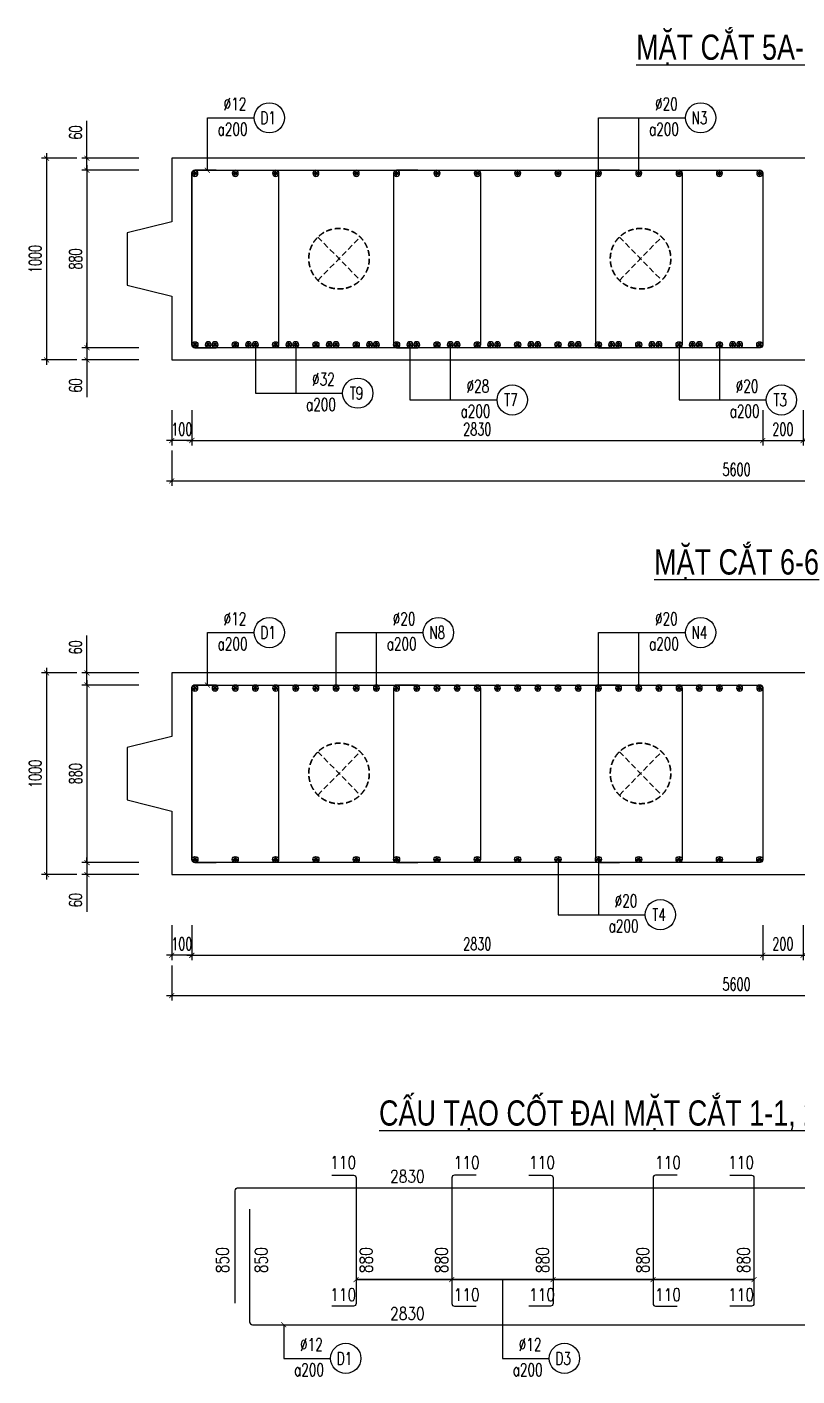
# Model space of a CAD drawing. Header units: millimetres. Extents: x -143483 to 1166745, y -1448440 to -1202244.
# Drawn here: x 15482 to 30749, y -1241307 to -1214548 of the extents above; entities that cross this region are included whole.
import ezdxf
from ezdxf.enums import TextEntityAlignment as Align

# ---------------------------------------------------------------- set-up
doc = ezdxf.new("R2010")
doc.units = ezdxf.units.MM
doc.header["$LTSCALE"] = 30
doc.header["$PDMODE"] = 3
doc.linetypes.add('DASHED', pattern=[19.05, 12.7, -6.35])
doc.layers.get('0').update_dxf_attribs({"lineweight": 9})
doc.layers.get('Defpoints').update_dxf_attribs({"lineweight": 9})
for name, color, linetype in [('ccu11-Cotthep', 9, 'Continuous'), ('ccu11-Dim', 8, 'Continuous'), ('ccu11-Text', 31, 'Continuous'), ('ccu11-Thay', 7, 'Continuous'), ('ccu11-Thep', 4, 'Continuous'), ('ccu11-Thep doc', 4, 'Continuous'), ('ccu11-Thepdai', 6, 'Continuous')]:
    doc.layers.add(name, color=color, linetype=linetype)
doc.layers.add('ccu11-Khuat', color=9, linetype='DASHED', lineweight=30)
doc.layers.add('Vicom_thep doc', color=1, linetype='Continuous', lineweight=35)
doc.styles.add('ccu11-dim', font='vnsimli.shx', dxfattribs={"width": 0.65, "bigfont": 'bigfont.shx'})
doc.styles.add('ccu11-VnAvH-B', font='VHAVANB.TTF')
doc.styles.add('ccu11-vnsimli', font='vnsimli.shx', dxfattribs={"width": 0.8, "bigfont": 'vns.shx'})
doc.styles.add('ccu11-vnsimple', font='vnsimple.shx', dxfattribs={"bigfont": 'bigfont.shx'})
doc.styles.add('ccu11_simli', font='vnsimli.shx', dxfattribs={"width": 0.8})
doc.dimstyles.new('ccu11-100', dxfattribs={"dimscale": 100, "dimtxt": 2.5, "dimasz": 1, "dimexe": 1, "dimexo": 2, "dimgap": 1, "dimtad": 1, "dimdec": 0, "dimdsep": 46, "dimtxsty": 'ccu11-dim', "dimblk": 'ARCHTICK', "dimcen": -1, "dimdle": 1, "dimclrd": 256, "dimclre": 256, "dimclrt": 3, "dimadec": 0, "dimazin": 2, "dimtfac": 0.1, "dimtdec": 0, "dimtmove": 0, "dimatfit": 1, "dimldrblk": 'ARCHTICK', "dimfxl": 0, "dimtvp": 0.833333, "dimtolj": 1, "dimtzin": 12, "dimarcsym": 0})
doc.dimstyles.new('ccu11-100x4', dxfattribs={"dimscale": 100, "dimtxt": 2.5, "dimasz": 1, "dimexe": 1, "dimexo": 2, "dimgap": 1, "dimtad": 1, "dimdec": 0, "dimlfac": 0.25, "dimdsep": 46, "dimtxsty": 'ccu11-dim', "dimblk": 'ARCHTICK', "dimcen": -1, "dimdle": 1, "dimclrd": 256, "dimclre": 256, "dimclrt": 3, "dimadec": 0, "dimazin": 2, "dimtfac": 0.1, "dimtdec": 0, "dimtmove": 0, "dimatfit": 1, "dimldrblk": 'ARCHTICK', "dimfxl": 0, "dimtvp": 0.833333, "dimtolj": 1, "dimtzin": 12, "dimarcsym": 0})

# ---------------------------------------------------------------- blocks, each defined once
blk = doc.blocks.new('_ARCHTICK')
at = {"color": 0, "linetype": 'ByBlock', "const_width": 0.15}
blk.add_lwpolyline([(-0.5, -0.5), (0.5, 0.5)], dxfattribs=at)
blk = doc.blocks.new('SHD')
at = {"layer": 'ccu11-Cotthep'}
blk.add_circle((300, 0), 300, dxfattribs=at)
at = {"layer": 'ccu11-Cotthep', "color": 31, "style": 'ccu11_simli', "width": 0.8}
blk.add_attdef('DK', text='', height=250, dxfattribs=at).set_placement((-101, 65), align=Align.BOTTOM_RIGHT)
blk.add_attdef('KH', text='', height=250, dxfattribs=at).set_placement((300, 0), align=Align.MIDDLE)
blk.add_attdef('KC', text='', height=250, dxfattribs=at).set_placement((-101, -142), align=Align.TOP_RIGHT)
blk = doc.blocks.new('MCT')
at = {"ltscale": 0.005}
for p, q in [((-0.49, 0), (0.49, 0)), ((0.35, -0.35), (-0.35, 0.35)), ((-0.35, -0.35), (0.35, 0.35)), ((0, -0.49), (0, 0.49))]:
    blk.add_line(p, q, dxfattribs=at)
blk.add_circle((0, 0), 0.492, dxfattribs=at)
blk = doc.blocks.new('*U192')
at = {"layer": 'ccu11-Thep doc', "xscale": -121.9200000001001, "yscale": 121.9200000001001, "zscale": 121.92, "rotation": 270}
blk.add_blockref('MCT', (0, 0), dxfattribs=at)
blk = doc.blocks.new('*U193')
at = {"layer": 'ccu11-Thep doc', "color": 0, "linetype": 'ByBlock', "lineweight": -2, "transparency": 16777216}
for p in [(0, 0), (800, 0), (1600, 0), (2400, 0), (3200, 0), (4000, 0), (4800, 0), (5600, 0), (6400, 0), (7200, 0), (8000, 0), (8800, 0), (9600, 0), (10400, 0), (11200, 0)]:
    blk.add_blockref('*U192', p, dxfattribs=at)
blk = doc.blocks.new('*U194')
at = {"layer": 'ccu11-Thep doc', "xscale": -121.9200000001001, "yscale": 121.9200000001001, "zscale": 121.92, "rotation": 270}
blk.add_blockref('MCT', (0, 0), dxfattribs=at)
blk = doc.blocks.new('*U195')
at = {"layer": 'ccu11-Thep doc', "color": 0, "linetype": 'ByBlock', "lineweight": -2, "transparency": 16777216}
for p in [(0, 0), (800, 0), (1600, 0), (2400, 0), (3200, 0), (4000, 0), (4800, 0), (5600, 0), (6400, 0), (7200, 0), (8000, 0), (8800, 0), (9600, 0), (10400, 0), (11200, 0)]:
    blk.add_blockref('*U194', p, dxfattribs=at)
blk = doc.blocks.new('*D201')
at = {"layer": 'ccu11-Dim', "linetype": 'ByBlock', "lineweight": -2, "ltscale": 30, "transparency": 16777216}
for p, q in [((16671, -1227361), (16671, -1226621)), ((17699, -1227361), (16571, -1227361)), ((16671, -1227601), (16671, -1227361)), ((17699, -1227601), (16571, -1227601)), ((16671, -1227601), (16671, -1227701))]:
    blk.add_line(p, q, dxfattribs=at)
at = {"layer": 'Defpoints', "color": 0, "linetype": 'ByBlock', "ltscale": 30, "transparency": 16777216}
for p in [(17899, -1227361), (16671, -1227601), (17899, -1227601)]:
    blk.add_point(p, dxfattribs=at)
at = {"layer": 'ccu11-Dim', "linetype": 'ByBlock', "lineweight": -2, "ltscale": 30, "transparency": 16777216, "xscale": 100, "yscale": 100, "zscale": 100}
for p, rotation in [((16671, -1227361), 270), ((16671, -1227601), 90)]:
    blk.add_blockref('_ARCHTICK', p, dxfattribs=dict(at, rotation=rotation))
at = {"layer": 'ccu11-Dim', "color": 3, "linetype": 'ByBlock', "ltscale": 30, "transparency": 16777216, "insert": (16446, -1226853), "char_height": 250, "attachment_point": 5, "rotation": 90, "style": 'ccu11-dim'}
blk.add_mtext('\\A1;60', dxfattribs=at)
blk = doc.blocks.new('*D202')
at = {"layer": 'ccu11-Dim', "linetype": 'ByBlock', "lineweight": -2, "ltscale": 30, "transparency": 16777216}
for p, q in [((17699, -1227601), (16571, -1227601)), ((16671, -1227501), (16671, -1231221)), ((17699, -1231121), (16571, -1231121))]:
    blk.add_line(p, q, dxfattribs=at)
at = {"layer": 'Defpoints', "color": 0, "linetype": 'ByBlock', "ltscale": 30, "transparency": 16777216}
for p in [(17899, -1227601), (16671, -1231121), (17899, -1231121)]:
    blk.add_point(p, dxfattribs=at)
at = {"layer": 'ccu11-Dim', "linetype": 'ByBlock', "lineweight": -2, "ltscale": 30, "transparency": 16777216, "xscale": 100, "yscale": 100, "zscale": 100}
for p, rotation in [((16671, -1227601), 90), ((16671, -1231121), 270)]:
    blk.add_blockref('_ARCHTICK', p, dxfattribs=dict(at, rotation=rotation))
at = {"layer": 'ccu11-Dim', "color": 3, "linetype": 'ByBlock', "ltscale": 30, "transparency": 16777216, "insert": (16446, -1229361), "char_height": 250, "attachment_point": 5, "rotation": 90, "style": 'ccu11-dim'}
blk.add_mtext('\\A1;880', dxfattribs=at)
blk = doc.blocks.new('*D203')
at = {"layer": 'ccu11-Dim', "linetype": 'ByBlock', "lineweight": -2, "ltscale": 30, "transparency": 16777216}
for p, q in [((17699, -1231121), (16571, -1231121)), ((16671, -1231121), (16671, -1231021)), ((16671, -1231121), (16671, -1231361)), ((17699, -1231361), (16571, -1231361)), ((16671, -1231361), (16671, -1232100))]:
    blk.add_line(p, q, dxfattribs=at)
at = {"layer": 'Defpoints', "color": 0, "linetype": 'ByBlock', "ltscale": 30, "transparency": 16777216}
for p in [(16671, -1231121), (17899, -1231121), (17899, -1231361)]:
    blk.add_point(p, dxfattribs=at)
at = {"layer": 'ccu11-Dim', "linetype": 'ByBlock', "lineweight": -2, "ltscale": 30, "transparency": 16777216, "xscale": 100, "yscale": 100, "zscale": 100}
for p, rotation in [((16671, -1231121), 270), ((16671, -1231361), 90)]:
    blk.add_blockref('_ARCHTICK', p, dxfattribs=dict(at, rotation=rotation))
at = {"layer": 'ccu11-Dim', "color": 3, "linetype": 'ByBlock', "ltscale": 30, "transparency": 16777216, "insert": (16446, -1231869), "char_height": 250, "attachment_point": 5, "rotation": 90, "style": 'ccu11-dim'}
blk.add_mtext('\\A1;60', dxfattribs=at)
blk = doc.blocks.new('*D204')
at = {"layer": 'ccu11-Dim', "linetype": 'ByBlock', "lineweight": -2, "ltscale": 30, "transparency": 16777216}
for p, q in [((16471, -1227361), (15771, -1227361)), ((15871, -1227261), (15871, -1231461)), ((16471, -1231361), (15771, -1231361))]:
    blk.add_line(p, q, dxfattribs=at)
at = {"layer": 'Defpoints', "color": 0, "linetype": 'ByBlock', "ltscale": 30, "transparency": 16777216}
for p in [(16671, -1227361), (15871, -1231361), (16671, -1231361)]:
    blk.add_point(p, dxfattribs=at)
at = {"layer": 'ccu11-Dim', "linetype": 'ByBlock', "lineweight": -2, "ltscale": 30, "transparency": 16777216, "xscale": 100, "yscale": 100, "zscale": 100}
for p, rotation in [((15871, -1227361), 90), ((15871, -1231361), 270)]:
    blk.add_blockref('_ARCHTICK', p, dxfattribs=dict(at, rotation=rotation))
at = {"layer": 'ccu11-Dim', "color": 3, "linetype": 'ByBlock', "ltscale": 30, "transparency": 16777216, "insert": (15646, -1229361), "char_height": 250, "attachment_point": 5, "rotation": 90, "style": 'ccu11-dim'}
blk.add_mtext('\\A1;1000', dxfattribs=at)
blk = doc.blocks.new('*D206')
at = {"layer": 'ccu11-Dim', "linetype": 'ByBlock', "lineweight": -2, "ltscale": 30, "transparency": 16777216}
for p, q in [((18351, -1233161), (18351, -1233861)), ((40751, -1233161), (40751, -1233861)), ((18251, -1233761), (40851, -1233761))]:
    blk.add_line(p, q, dxfattribs=at)
at = {"layer": 'Defpoints', "color": 0, "linetype": 'ByBlock', "ltscale": 30, "transparency": 16777216}
for p in [(18351, -1232961), (40751, -1232961), (40751, -1233761)]:
    blk.add_point(p, dxfattribs=at)
at = {"layer": 'ccu11-Dim', "linetype": 'ByBlock', "lineweight": -2, "ltscale": 30, "transparency": 16777216, "xscale": 100, "yscale": 100, "zscale": 100, "rotation": 180}
blk.add_blockref('_ARCHTICK', (18351, -1233761), dxfattribs=at)
at = {"layer": 'ccu11-Dim', "linetype": 'ByBlock', "lineweight": -2, "ltscale": 30, "transparency": 16777216, "xscale": 100, "yscale": 100, "zscale": 100}
blk.add_blockref('_ARCHTICK', (40751, -1233761), dxfattribs=at)
at = {"layer": 'ccu11-Dim', "color": 3, "linetype": 'ByBlock', "ltscale": 30, "transparency": 16777216, "insert": (29551, -1233536), "char_height": 250, "attachment_point": 5, "style": 'ccu11-dim'}
blk.add_mtext('\\A1;5600', dxfattribs=at)
blk = doc.blocks.new('*D208')
at = {"layer": 'ccu11-Dim', "linetype": 'ByBlock', "lineweight": -2, "ltscale": 30, "transparency": 16777216}
for p, q in [((30069, -1232361), (30069, -1233061)), ((30869, -1232361), (30869, -1233061)), ((29969, -1232961), (30969, -1232961))]:
    blk.add_line(p, q, dxfattribs=at)
at = {"layer": 'Defpoints', "color": 0, "linetype": 'ByBlock', "ltscale": 30, "transparency": 16777216}
for p in [(30069, -1232161), (30869, -1232161), (30869, -1232961)]:
    blk.add_point(p, dxfattribs=at)
at = {"layer": 'ccu11-Dim', "linetype": 'ByBlock', "lineweight": -2, "ltscale": 30, "transparency": 16777216, "xscale": 100, "yscale": 100, "zscale": 100, "rotation": 180}
blk.add_blockref('_ARCHTICK', (30069, -1232961), dxfattribs=at)
at = {"layer": 'ccu11-Dim', "linetype": 'ByBlock', "lineweight": -2, "ltscale": 30, "transparency": 16777216, "xscale": 100, "yscale": 100, "zscale": 100}
blk.add_blockref('_ARCHTICK', (30869, -1232961), dxfattribs=at)
at = {"layer": 'ccu11-Dim', "color": 3, "linetype": 'ByBlock', "ltscale": 30, "transparency": 16777216, "insert": (30469, -1232736), "char_height": 250, "attachment_point": 5, "style": 'ccu11-dim'}
blk.add_mtext('\\A1;200', dxfattribs=at)
blk = doc.blocks.new('*D210')
at = {"layer": 'ccu11-Dim', "linetype": 'ByBlock', "lineweight": -2, "ltscale": 30, "transparency": 16777216}
for p, q in [((18751, -1232361), (18751, -1233061)), ((30069, -1232361), (30069, -1233061)), ((18651, -1232961), (30169, -1232961))]:
    blk.add_line(p, q, dxfattribs=at)
at = {"layer": 'Defpoints', "color": 0, "linetype": 'ByBlock', "ltscale": 30, "transparency": 16777216}
for p in [(18751, -1232161), (30069, -1232161), (30069, -1232961)]:
    blk.add_point(p, dxfattribs=at)
at = {"layer": 'ccu11-Dim', "linetype": 'ByBlock', "lineweight": -2, "ltscale": 30, "transparency": 16777216, "xscale": 100, "yscale": 100, "zscale": 100, "rotation": 180}
blk.add_blockref('_ARCHTICK', (18751, -1232961), dxfattribs=at)
at = {"layer": 'ccu11-Dim', "linetype": 'ByBlock', "lineweight": -2, "ltscale": 30, "transparency": 16777216, "xscale": 100, "yscale": 100, "zscale": 100}
blk.add_blockref('_ARCHTICK', (30069, -1232961), dxfattribs=at)
at = {"layer": 'ccu11-Dim', "color": 3, "linetype": 'ByBlock', "ltscale": 30, "transparency": 16777216, "insert": (24410, -1232736), "char_height": 250, "attachment_point": 5, "style": 'ccu11-dim'}
blk.add_mtext('\\A1;2830', dxfattribs=at)
blk = doc.blocks.new('*D211')
at = {"layer": 'ccu11-Dim', "linetype": 'ByBlock', "lineweight": -2, "ltscale": 30, "transparency": 16777216}
for p, q in [((18351, -1232361), (18351, -1233061)), ((18751, -1232361), (18751, -1233061)), ((18351, -1232961), (18251, -1232961)), ((18751, -1232961), (18351, -1232961)), ((18751, -1232961), (18851, -1232961))]:
    blk.add_line(p, q, dxfattribs=at)
at = {"layer": 'Defpoints', "color": 0, "linetype": 'ByBlock', "ltscale": 30, "transparency": 16777216}
for p in [(18351, -1232161), (18751, -1232161), (18351, -1232961)]:
    blk.add_point(p, dxfattribs=at)
at = {"layer": 'ccu11-Dim', "linetype": 'ByBlock', "lineweight": -2, "ltscale": 30, "transparency": 16777216, "xscale": 100, "yscale": 100, "zscale": 100}
blk.add_blockref('_ARCHTICK', (18351, -1232961), dxfattribs=at)
at = {"layer": 'ccu11-Dim', "linetype": 'ByBlock', "lineweight": -2, "ltscale": 30, "transparency": 16777216, "xscale": 100, "yscale": 100, "zscale": 100, "rotation": 180}
blk.add_blockref('_ARCHTICK', (18751, -1232961), dxfattribs=at)
at = {"layer": 'ccu11-Dim', "color": 3, "linetype": 'ByBlock', "ltscale": 30, "transparency": 16777216, "insert": (18551, -1232736), "char_height": 250, "attachment_point": 5, "style": 'ccu11-dim'}
blk.add_mtext('\\A1;100', dxfattribs=at)
blk = doc.blocks.new('ccu11_block_thep')
at = {"layer": 'ccu11-Thep', "color": 3}
for p, q in [((-0.4, 0), (0.4, 0)), ((-0.28, 0.28), (0.28, -0.28)), ((0.28, 0.28), (-0.28, -0.28)), ((0, 0.4), (0, -0.4))]:
    blk.add_line(p, q, dxfattribs=at)
at = {"layer": 'ccu11-Thep', "color": 1, "const_width": 0.0667}
blk.add_lwpolyline([(-0.4, 0, 1), (0.4, 0, 1), (-0.4, 0, 1)], format="xyb", dxfattribs=at)
at = {"layer": 'ccu11-Thep', "color": 1}
blk.add_circle((0, 0), 0.4, dxfattribs=at)
blk = doc.blocks.new('*U200')
at = {"layer": 'Vicom_thep doc', "xscale": -150, "yscale": 150, "zscale": 150, "rotation": 180}
blk.add_blockref('ccu11_block_thep', (0, 0), dxfattribs=at)
blk = doc.blocks.new('*U189')
at = {"layer": 'ccu11-Thep doc', "color": 0, "linetype": 'ByBlock', "lineweight": -2, "transparency": 16777216}
for p in [(0, 0), (800, 0), (1600, 0), (2400, 0), (3200, 0), (4000, 0), (4800, 0), (5600, 0), (6400, 0), (7200, 0), (8000, 0), (8800, 0), (9600, 0), (10400, 0)]:
    blk.add_blockref('*U200', p, dxfattribs=at)
blk = doc.blocks.new('*U302')
at = {"layer": 'ccu11-Thep doc', "xscale": -121.9200000001001, "yscale": 121.9200000001001, "zscale": 121.92, "rotation": 270}
blk.add_blockref('MCT', (0, 0), dxfattribs=at)
blk = doc.blocks.new('*U303')
at = {"layer": 'ccu11-Thep doc', "color": 0, "linetype": 'ByBlock', "lineweight": -2, "transparency": 16777216}
for p in [(0, 0), (800, 0), (1600, 0), (2400, 0), (3200, 0), (4000, 0), (4800, 0), (5600, 0), (6400, 0), (7200, 0), (8000, 0), (8800, 0), (9600, 0), (10400, 0), (11200, 0)]:
    blk.add_blockref('*U302', p, dxfattribs=at)
blk = doc.blocks.new('*U304')
at = {"layer": 'ccu11-Thep doc', "xscale": -121.9200000001001, "yscale": 121.9200000001001, "zscale": 121.92, "rotation": 270}
blk.add_blockref('MCT', (0, 0), dxfattribs=at)
blk = doc.blocks.new('*U305')
at = {"layer": 'ccu11-Thep doc', "color": 0, "linetype": 'ByBlock', "lineweight": -2, "transparency": 16777216}
for p in [(0, 0), (800, 0), (1600, 0), (2400, 0), (3200, 0), (4000, 0), (4800, 0), (5600, 0), (6400, 0), (7200, 0), (8000, 0), (8800, 0), (9600, 0), (10400, 0), (11200, 0)]:
    blk.add_blockref('*U304', p, dxfattribs=at)
blk = doc.blocks.new('*D310')
at = {"layer": 'ccu11-Dim', "linetype": 'ByBlock', "lineweight": -2, "ltscale": 30, "transparency": 16777216}
for p, q in [((16671, -1217151), (16671, -1216411)), ((17699, -1217151), (16571, -1217151)), ((16671, -1217391), (16671, -1217151)), ((17699, -1217391), (16571, -1217391)), ((16671, -1217391), (16671, -1217491))]:
    blk.add_line(p, q, dxfattribs=at)
at = {"layer": 'Defpoints', "color": 0, "linetype": 'ByBlock', "ltscale": 30, "transparency": 16777216}
for p in [(17899, -1217151), (16671, -1217391), (17899, -1217391)]:
    blk.add_point(p, dxfattribs=at)
at = {"layer": 'ccu11-Dim', "linetype": 'ByBlock', "lineweight": -2, "ltscale": 30, "transparency": 16777216, "xscale": 100, "yscale": 100, "zscale": 100}
for p, rotation in [((16671, -1217151), 270), ((16671, -1217391), 90)]:
    blk.add_blockref('_ARCHTICK', p, dxfattribs=dict(at, rotation=rotation))
at = {"layer": 'ccu11-Dim', "color": 3, "linetype": 'ByBlock', "ltscale": 30, "transparency": 16777216, "insert": (16446, -1216643), "char_height": 250, "attachment_point": 5, "rotation": 90, "style": 'ccu11-dim'}
blk.add_mtext('\\A1;60', dxfattribs=at)
blk = doc.blocks.new('*D311')
at = {"layer": 'ccu11-Dim', "linetype": 'ByBlock', "lineweight": -2, "ltscale": 30, "transparency": 16777216}
for p, q in [((17699, -1217391), (16571, -1217391)), ((16671, -1217291), (16671, -1221011)), ((17699, -1220911), (16571, -1220911))]:
    blk.add_line(p, q, dxfattribs=at)
at = {"layer": 'Defpoints', "color": 0, "linetype": 'ByBlock', "ltscale": 30, "transparency": 16777216}
for p in [(17899, -1217391), (16671, -1220911), (17899, -1220911)]:
    blk.add_point(p, dxfattribs=at)
at = {"layer": 'ccu11-Dim', "linetype": 'ByBlock', "lineweight": -2, "ltscale": 30, "transparency": 16777216, "xscale": 100, "yscale": 100, "zscale": 100}
for p, rotation in [((16671, -1217391), 90), ((16671, -1220911), 270)]:
    blk.add_blockref('_ARCHTICK', p, dxfattribs=dict(at, rotation=rotation))
at = {"layer": 'ccu11-Dim', "color": 3, "linetype": 'ByBlock', "ltscale": 30, "transparency": 16777216, "insert": (16446, -1219151), "char_height": 250, "attachment_point": 5, "rotation": 90, "style": 'ccu11-dim'}
blk.add_mtext('\\A1;880', dxfattribs=at)
blk = doc.blocks.new('*D312')
at = {"layer": 'ccu11-Dim', "linetype": 'ByBlock', "lineweight": -2, "ltscale": 30, "transparency": 16777216}
for p, q in [((17699, -1220911), (16571, -1220911)), ((16671, -1220911), (16671, -1220811)), ((16671, -1220911), (16671, -1221151)), ((17699, -1221151), (16571, -1221151)), ((16671, -1221151), (16671, -1221890))]:
    blk.add_line(p, q, dxfattribs=at)
at = {"layer": 'Defpoints', "color": 0, "linetype": 'ByBlock', "ltscale": 30, "transparency": 16777216}
for p in [(16671, -1220911), (17899, -1220911), (17899, -1221151)]:
    blk.add_point(p, dxfattribs=at)
at = {"layer": 'ccu11-Dim', "linetype": 'ByBlock', "lineweight": -2, "ltscale": 30, "transparency": 16777216, "xscale": 100, "yscale": 100, "zscale": 100}
for p, rotation in [((16671, -1220911), 270), ((16671, -1221151), 90)]:
    blk.add_blockref('_ARCHTICK', p, dxfattribs=dict(at, rotation=rotation))
at = {"layer": 'ccu11-Dim', "color": 3, "linetype": 'ByBlock', "ltscale": 30, "transparency": 16777216, "insert": (16446, -1221659), "char_height": 250, "attachment_point": 5, "rotation": 90, "style": 'ccu11-dim'}
blk.add_mtext('\\A1;60', dxfattribs=at)
blk = doc.blocks.new('*D313')
at = {"layer": 'ccu11-Dim', "linetype": 'ByBlock', "lineweight": -2, "ltscale": 30, "transparency": 16777216}
for p, q in [((16471, -1217151), (15771, -1217151)), ((15871, -1217051), (15871, -1221251)), ((16471, -1221151), (15771, -1221151))]:
    blk.add_line(p, q, dxfattribs=at)
at = {"layer": 'Defpoints', "color": 0, "linetype": 'ByBlock', "ltscale": 30, "transparency": 16777216}
for p in [(16671, -1217151), (15871, -1221151), (16671, -1221151)]:
    blk.add_point(p, dxfattribs=at)
at = {"layer": 'ccu11-Dim', "linetype": 'ByBlock', "lineweight": -2, "ltscale": 30, "transparency": 16777216, "xscale": 100, "yscale": 100, "zscale": 100}
for p, rotation in [((15871, -1217151), 90), ((15871, -1221151), 270)]:
    blk.add_blockref('_ARCHTICK', p, dxfattribs=dict(at, rotation=rotation))
at = {"layer": 'ccu11-Dim', "color": 3, "linetype": 'ByBlock', "ltscale": 30, "transparency": 16777216, "insert": (15646, -1219151), "char_height": 250, "attachment_point": 5, "rotation": 90, "style": 'ccu11-dim'}
blk.add_mtext('\\A1;1000', dxfattribs=at)
blk = doc.blocks.new('*D315')
at = {"layer": 'ccu11-Dim', "linetype": 'ByBlock', "lineweight": -2, "ltscale": 30, "transparency": 16777216}
for p, q in [((18351, -1222951), (18351, -1223651)), ((40751, -1222951), (40751, -1223651)), ((18251, -1223551), (40851, -1223551))]:
    blk.add_line(p, q, dxfattribs=at)
at = {"layer": 'Defpoints', "color": 0, "linetype": 'ByBlock', "ltscale": 30, "transparency": 16777216}
for p in [(18351, -1222751), (40751, -1222751), (40751, -1223551)]:
    blk.add_point(p, dxfattribs=at)
at = {"layer": 'ccu11-Dim', "linetype": 'ByBlock', "lineweight": -2, "ltscale": 30, "transparency": 16777216, "xscale": 100, "yscale": 100, "zscale": 100, "rotation": 180}
blk.add_blockref('_ARCHTICK', (18351, -1223551), dxfattribs=at)
at = {"layer": 'ccu11-Dim', "linetype": 'ByBlock', "lineweight": -2, "ltscale": 30, "transparency": 16777216, "xscale": 100, "yscale": 100, "zscale": 100}
blk.add_blockref('_ARCHTICK', (40751, -1223551), dxfattribs=at)
at = {"layer": 'ccu11-Dim', "color": 3, "linetype": 'ByBlock', "ltscale": 30, "transparency": 16777216, "insert": (29551, -1223326), "char_height": 250, "attachment_point": 5, "style": 'ccu11-dim'}
blk.add_mtext('\\A1;5600', dxfattribs=at)
blk = doc.blocks.new('*D317')
at = {"layer": 'ccu11-Dim', "linetype": 'ByBlock', "lineweight": -2, "ltscale": 30, "transparency": 16777216}
for p, q in [((30069, -1222151), (30069, -1222851)), ((30869, -1222151), (30869, -1222851)), ((29969, -1222751), (30969, -1222751))]:
    blk.add_line(p, q, dxfattribs=at)
at = {"layer": 'Defpoints', "color": 0, "linetype": 'ByBlock', "ltscale": 30, "transparency": 16777216}
for p in [(30069, -1221951), (30869, -1221951), (30869, -1222751)]:
    blk.add_point(p, dxfattribs=at)
at = {"layer": 'ccu11-Dim', "linetype": 'ByBlock', "lineweight": -2, "ltscale": 30, "transparency": 16777216, "xscale": 100, "yscale": 100, "zscale": 100, "rotation": 180}
blk.add_blockref('_ARCHTICK', (30069, -1222751), dxfattribs=at)
at = {"layer": 'ccu11-Dim', "linetype": 'ByBlock', "lineweight": -2, "ltscale": 30, "transparency": 16777216, "xscale": 100, "yscale": 100, "zscale": 100}
blk.add_blockref('_ARCHTICK', (30869, -1222751), dxfattribs=at)
at = {"layer": 'ccu11-Dim', "color": 3, "linetype": 'ByBlock', "ltscale": 30, "transparency": 16777216, "insert": (30469, -1222526), "char_height": 250, "attachment_point": 5, "style": 'ccu11-dim'}
blk.add_mtext('\\A1;200', dxfattribs=at)
blk = doc.blocks.new('*D319')
at = {"layer": 'ccu11-Dim', "linetype": 'ByBlock', "lineweight": -2, "ltscale": 30, "transparency": 16777216}
for p, q in [((18751, -1222151), (18751, -1222851)), ((30069, -1222151), (30069, -1222851)), ((18651, -1222751), (30169, -1222751))]:
    blk.add_line(p, q, dxfattribs=at)
at = {"layer": 'Defpoints', "color": 0, "linetype": 'ByBlock', "ltscale": 30, "transparency": 16777216}
for p in [(18751, -1221951), (30069, -1221951), (30069, -1222751)]:
    blk.add_point(p, dxfattribs=at)
at = {"layer": 'ccu11-Dim', "linetype": 'ByBlock', "lineweight": -2, "ltscale": 30, "transparency": 16777216, "xscale": 100, "yscale": 100, "zscale": 100, "rotation": 180}
blk.add_blockref('_ARCHTICK', (18751, -1222751), dxfattribs=at)
at = {"layer": 'ccu11-Dim', "linetype": 'ByBlock', "lineweight": -2, "ltscale": 30, "transparency": 16777216, "xscale": 100, "yscale": 100, "zscale": 100}
blk.add_blockref('_ARCHTICK', (30069, -1222751), dxfattribs=at)
at = {"layer": 'ccu11-Dim', "color": 3, "linetype": 'ByBlock', "ltscale": 30, "transparency": 16777216, "insert": (24410, -1222526), "char_height": 250, "attachment_point": 5, "style": 'ccu11-dim'}
blk.add_mtext('\\A1;2830', dxfattribs=at)
blk = doc.blocks.new('*D320')
at = {"layer": 'ccu11-Dim', "linetype": 'ByBlock', "lineweight": -2, "ltscale": 30, "transparency": 16777216}
for p, q in [((18351, -1222151), (18351, -1222851)), ((18751, -1222151), (18751, -1222851)), ((18351, -1222751), (18251, -1222751)), ((18751, -1222751), (18351, -1222751)), ((18751, -1222751), (18851, -1222751))]:
    blk.add_line(p, q, dxfattribs=at)
at = {"layer": 'Defpoints', "color": 0, "linetype": 'ByBlock', "ltscale": 30, "transparency": 16777216}
for p in [(18351, -1221951), (18751, -1221951), (18351, -1222751)]:
    blk.add_point(p, dxfattribs=at)
at = {"layer": 'ccu11-Dim', "linetype": 'ByBlock', "lineweight": -2, "ltscale": 30, "transparency": 16777216, "xscale": 100, "yscale": 100, "zscale": 100}
blk.add_blockref('_ARCHTICK', (18351, -1222751), dxfattribs=at)
at = {"layer": 'ccu11-Dim', "linetype": 'ByBlock', "lineweight": -2, "ltscale": 30, "transparency": 16777216, "xscale": 100, "yscale": 100, "zscale": 100, "rotation": 180}
blk.add_blockref('_ARCHTICK', (18751, -1222751), dxfattribs=at)
at = {"layer": 'ccu11-Dim', "color": 3, "linetype": 'ByBlock', "ltscale": 30, "transparency": 16777216, "insert": (18551, -1222526), "char_height": 250, "attachment_point": 5, "style": 'ccu11-dim'}
blk.add_mtext('\\A1;100', dxfattribs=at)
blk = doc.blocks.new('*U328')
at = {"layer": 'Vicom_thep doc', "xscale": -150, "yscale": 150, "zscale": 150, "rotation": 180}
blk.add_blockref('ccu11_block_thep', (0, 0), dxfattribs=at)
blk = doc.blocks.new('*U325')
at = {"layer": 'ccu11-Thep doc', "color": 0, "linetype": 'ByBlock', "lineweight": -2, "transparency": 16777216}
for p in [(0, 0), (800, 0), (1600, 0), (2400, 0), (3200, 0), (4000, 0), (4800, 0), (5600, 0), (6400, 0), (7200, 0), (8000, 0), (8800, 0), (9600, 0), (10400, 0)]:
    blk.add_blockref('*U328', p, dxfattribs=at)
blk = doc.blocks.new('*U329')
at = {"layer": 'Vicom_thep doc', "xscale": -150, "yscale": 150, "zscale": 150, "rotation": 180}
blk.add_blockref('ccu11_block_thep', (0, 0), dxfattribs=at)
blk = doc.blocks.new('*U330')
at = {"layer": 'ccu11-Thep doc', "color": 0, "linetype": 'ByBlock', "lineweight": -2, "transparency": 16777216}
for p in [(0, 0), (800, 0), (1600, 0), (2400, 0), (3200, 0), (4000, 0), (4800, 0), (5600, 0), (6400, 0), (7200, 0), (8000, 0), (8800, 0), (9600, 0), (10400, 0)]:
    blk.add_blockref('*U329', p, dxfattribs=at)

msp = doc.modelspace()

# ---------------------------------------------------------------- linework, layer by layer
at = {"layer": 'ccu11-Khuat', "ltscale": 0.3}
for p, q in [((21249.72, -1218715.04), (22087.95, -1219573.74)), ((21249.72, -1219573.74), (22087.95, -1218715.04)), ((27227.63, -1218715.04), (28065.86, -1219573.74)), ((27227.63, -1219573.74), (28065.86, -1218715.04)), ((21249.72, -1228924.97), (22087.95, -1229783.68)), ((21249.72, -1229783.68), (22087.95, -1228924.97)), ((27227.63, -1228924.97), (28065.86, -1229783.68)), ((27227.63, -1229783.68), (28065.86, -1228924.97))]:
    msp.add_line(p, q, dxfattribs=at)
for centre in [(21668.84, -1219144.39), (27646.74, -1219144.39), (21668.84, -1229354.32), (27646.74, -1229354.32)]:
    msp.add_circle(centre, 600, dxfattribs=at)
at = {"layer": 'ccu11-Thay'}
for points in [[(18350.63, -1221150.75), (40750.63, -1221150.75), (40750.63, -1219890.75), (39870.86, -1219670.75), (39870.86, -1218630.75), (40750.63, -1218410.75), (40750.63, -1217150.75), (18350.63, -1217150.75), (18350.63, -1218410.75), (17470.86, -1218630.75), (17470.86, -1219670.75), (18350.63, -1219890.75)], [(18350.63, -1231360.69), (40750.63, -1231360.69), (40750.63, -1230100.69), (39870.86, -1229880.69), (39870.86, -1228840.69), (40750.63, -1228620.69), (40750.63, -1227360.69), (18350.63, -1227360.69), (18350.63, -1228620.69), (17470.86, -1228840.69), (17470.86, -1229880.69), (18350.63, -1230100.69)]]:
    msp.add_lwpolyline(points, close=True, dxfattribs=at)
at = {"layer": 'ccu11-Thepdai'}
for points in [[(19230.63, -1217390.75), (18810.63, -1217390.75, 0.41421356), (18750.63, -1217450.75), (18750.63, -1220850.75, 0.41421356), (18810.63, -1220910.75), (19230.63, -1220910.75)], [(30020.63, -1220910.75), (18810.63, -1220910.75, -0.41421356), (18750.63, -1220850.75), (18750.63, -1217440.75, -0.41421356), (18800.63, -1217390.75), (30020.63, -1217390.75, -0.41421356), (30070.63, -1217440.75), (30070.63, -1220860.75, -0.41421356), (30020.63, -1220910.75)], [(19990.63, -1217390.75), (20410.63, -1217390.75, -0.41421356), (20470.63, -1217450.75), (20470.63, -1220850.75, -0.41421356), (20410.63, -1220910.75), (19990.63, -1220910.75)], [(23230.63, -1217390.75), (22810.63, -1217390.75, 0.41421356), (22750.63, -1217450.75), (22750.63, -1220850.75, 0.41421356), (22810.63, -1220910.75), (23230.63, -1220910.75)], [(23990.63, -1217390.75), (24410.63, -1217390.75, -0.41421356), (24470.63, -1217450.75), (24470.63, -1220850.75, -0.41421356), (24410.63, -1220910.75), (23990.63, -1220910.75)], [(27230.63, -1217390.75), (26810.63, -1217390.75, 0.41421356), (26750.63, -1217450.75), (26750.63, -1220850.75, 0.41421356), (26810.63, -1220910.75), (27230.63, -1220910.75)], [(27990.63, -1217390.75), (28410.63, -1217390.75, -0.41421356), (28470.63, -1217450.75), (28470.63, -1220850.75, -0.41421356), (28410.63, -1220910.75), (27990.63, -1220910.75)], [(19230.63, -1227600.69), (18810.63, -1227600.69, 0.41421356), (18750.63, -1227660.69), (18750.63, -1231060.69, 0.41421356), (18810.63, -1231120.69), (19230.63, -1231120.69)], [(30020.63, -1231120.69), (18810.63, -1231120.69, -0.41421356), (18750.63, -1231060.69), (18750.63, -1227650.69, -0.41421356), (18800.63, -1227600.69), (30020.63, -1227600.69, -0.41421356), (30070.63, -1227650.69), (30070.63, -1231070.69, -0.41421356), (30020.63, -1231120.69)], [(19990.63, -1227600.69), (20410.63, -1227600.69, -0.41421356), (20470.63, -1227660.69), (20470.63, -1231060.69, -0.41421356), (20410.63, -1231120.69), (19990.63, -1231120.69)], [(23230.63, -1227600.69), (22810.63, -1227600.69, 0.41421356), (22750.63, -1227660.69), (22750.63, -1231060.69, 0.41421356), (22810.63, -1231120.69), (23230.63, -1231120.69)], [(23990.63, -1227600.69), (24410.63, -1227600.69, -0.41421356), (24470.63, -1227660.69), (24470.63, -1231060.69, -0.41421356), (24410.63, -1231120.69), (23990.63, -1231120.69)], [(27230.63, -1227600.69), (26810.63, -1227600.69, 0.41421356), (26750.63, -1227660.69), (26750.63, -1231060.69, 0.41421356), (26810.63, -1231120.69), (27230.63, -1231120.69)], [(27990.63, -1227600.69), (28410.63, -1227600.69, -0.41421356), (28470.63, -1227660.69), (28470.63, -1231060.69, -0.41421356), (28410.63, -1231120.69), (27990.63, -1231120.69)], [(19610.87, -1239864.6), (19610.87, -1237630.62, -0.41421356), (19670.87, -1237570.62), (31060.64, -1237570.62, -0.41421356), (31120.64, -1237630.62), (31120.64, -1239864.6)], [(19895.87, -1237996.65), (19895.87, -1240230.62, 0.41421356), (19955.87, -1240290.62), (31345.76, -1240290.62, 0.41421356), (31405.76, -1240230.62), (31405.76, -1237996.65)]]:
    msp.add_lwpolyline(points, format="xyb", dxfattribs=at)
at = {"layer": 'ccu11-Thepdai', "flags": 128}
for points in [[(21527.07, -1237323.38), (21957.07, -1237323.38, -0.38911631), (22007.07, -1237373.38), (22007.07, -1239818.14), (22007.07, -1239870.44, -0.38911631), (21957.07, -1239920.44), (21527.07, -1239920.44)], [(24385.22, -1237323.38), (23955.22, -1237323.38, 0.38911631), (23905.22, -1237373.38), (23905.22, -1239818.14), (23905.22, -1239870.44, 0.38911631), (23955.22, -1239920.44), (24385.22, -1239920.44)], [(25431.59, -1237323.38), (25861.59, -1237323.38, -0.38911631), (25911.59, -1237373.38), (25911.59, -1239818.14), (25911.59, -1239870.44, -0.38911631), (25861.59, -1239920.44), (25431.59, -1239920.44)], [(28375.73, -1237323.38), (27945.73, -1237323.38, 0.38911631), (27895.73, -1237373.38), (27895.73, -1239818.14), (27895.73, -1239870.44, 0.38911631), (27945.73, -1239920.44), (28375.73, -1239920.44)], [(29416.06, -1237323.38), (29846.06, -1237323.38, -0.38911631), (29896.06, -1237373.38), (29896.06, -1239818.14), (29896.06, -1239870.44, -0.38911631), (29846.06, -1239920.44), (29416.06, -1239920.44)]]:
    msp.add_lwpolyline(points, format="xyb", dxfattribs=at)

# ---------------------------------------------------------------- block references
at = {"layer": 'ccu11-Cotthep'}
ref = msp.add_blockref('SHD', (19986.82, -1216350.39), dxfattribs=at)
ref.add_attrib('KH', 'D1', dxfattribs={"color": 31, "height": 250, "style": 'ccu11-vnsimple', "width": 0.7}).set_placement((20261.82, -1216350.39), align=Align.MIDDLE_CENTER)
ref.add_attrib('KC', 'a200', dxfattribs={"color": 31, "height": 250, "style": 'ccu11-vnsimple', "width": 0.7}).set_placement((19558.24, -1216450.39), align=Align.TOP_CENTER)
ref.add_attrib('DK', '`12', dxfattribs={"color": 31, "height": 250, "style": 'ccu11-vnsimple', "width": 0.7}).set_placement((19606.03, -1216275.39), align=Align.BOTTOM_CENTER)
ref = msp.add_blockref('SHD', (28539.63, -1216350.39), dxfattribs=at)
ref.add_attrib('KH', 'N3', dxfattribs={"color": 31, "height": 250, "style": 'ccu11-vnsimple', "width": 0.7}).set_placement((28814.63, -1216350.39), align=Align.MIDDLE_CENTER)
ref.add_attrib('KC', 'a200', dxfattribs={"color": 31, "height": 250, "style": 'ccu11-vnsimple', "width": 0.7}).set_placement((28111.05, -1216450.39), align=Align.TOP_CENTER)
ref.add_attrib('DK', '`20', dxfattribs={"color": 31, "height": 250, "style": 'ccu11-vnsimple', "width": 0.7}).set_placement((28158.84, -1216275.39), align=Align.BOTTOM_CENTER)
ref = msp.add_blockref('SHD', (21739.63, -1221811.38), dxfattribs=at)
ref.add_attrib('KH', 'T9', dxfattribs={"color": 31, "height": 250, "style": 'ccu11-vnsimple', "width": 0.7}).set_placement((22014.63, -1221811.38), align=Align.MIDDLE_CENTER)
ref.add_attrib('KC', 'a200', dxfattribs={"color": 31, "height": 250, "style": 'ccu11-vnsimple', "width": 0.7}).set_placement((21311.05, -1221911.38), align=Align.TOP_CENTER)
ref.add_attrib('DK', '`32', dxfattribs={"color": 31, "height": 250, "style": 'ccu11-vnsimple', "width": 0.7}).set_placement((21358.84, -1221736.38), align=Align.BOTTOM_CENTER)
ref = msp.add_blockref('SHD', (24802.72, -1221946.11), dxfattribs=at)
ref.add_attrib('KH', 'T7', dxfattribs={"color": 31, "height": 250, "style": 'ccu11-vnsimple', "width": 0.7}).set_placement((25077.72, -1221946.11), align=Align.MIDDLE_CENTER)
ref.add_attrib('KC', 'a200', dxfattribs={"color": 31, "height": 250, "style": 'ccu11-vnsimple', "width": 0.7}).set_placement((24374.14, -1222046.11), align=Align.TOP_CENTER)
ref.add_attrib('DK', '`28', dxfattribs={"color": 31, "height": 250, "style": 'ccu11-vnsimple', "width": 0.7}).set_placement((24421.93, -1221871.11), align=Align.BOTTOM_CENTER)
ref = msp.add_blockref('SHD', (30139.63, -1221946.11), dxfattribs=at)
ref.add_attrib('KH', 'T3', dxfattribs={"color": 31, "height": 250, "style": 'ccu11-vnsimple', "width": 0.7}).set_placement((30414.63, -1221946.11), align=Align.MIDDLE_CENTER)
ref.add_attrib('KC', 'a200', dxfattribs={"color": 31, "height": 250, "style": 'ccu11-vnsimple', "width": 0.7}).set_placement((29711.05, -1222046.11), align=Align.TOP_CENTER)
ref.add_attrib('DK', '`20', dxfattribs={"color": 31, "height": 250, "style": 'ccu11-vnsimple', "width": 0.7}).set_placement((29758.84, -1221871.11), align=Align.BOTTOM_CENTER)
ref = msp.add_blockref('SHD', (19986.82, -1226560.33), dxfattribs=at)
ref.add_attrib('KH', 'D1', dxfattribs={"color": 31, "height": 250, "style": 'ccu11-vnsimple', "width": 0.7}).set_placement((20261.82, -1226560.33), align=Align.MIDDLE_CENTER)
ref.add_attrib('KC', 'a200', dxfattribs={"color": 31, "height": 250, "style": 'ccu11-vnsimple', "width": 0.7}).set_placement((19558.24, -1226660.33), align=Align.TOP_CENTER)
ref.add_attrib('DK', '`12', dxfattribs={"color": 31, "height": 250, "style": 'ccu11-vnsimple', "width": 0.7}).set_placement((19606.03, -1226485.33), align=Align.BOTTOM_CENTER)
ref = msp.add_blockref('SHD', (23339.63, -1226560.33), dxfattribs=at)
ref.add_attrib('KH', 'N8', dxfattribs={"color": 31, "height": 250, "style": 'ccu11-vnsimple', "width": 0.7}).set_placement((23614.63, -1226560.33), align=Align.MIDDLE_CENTER)
ref.add_attrib('KC', 'a200', dxfattribs={"color": 31, "height": 250, "style": 'ccu11-vnsimple', "width": 0.7}).set_placement((22911.05, -1226660.33), align=Align.TOP_CENTER)
ref.add_attrib('DK', '`20', dxfattribs={"color": 31, "height": 250, "style": 'ccu11-vnsimple', "width": 0.7}).set_placement((22958.84, -1226485.33), align=Align.BOTTOM_CENTER)
ref = msp.add_blockref('SHD', (28539.63, -1226560.33), dxfattribs=at)
ref.add_attrib('KH', 'N4', dxfattribs={"color": 31, "height": 250, "style": 'ccu11-vnsimple', "width": 0.7}).set_placement((28814.63, -1226560.33), align=Align.MIDDLE_CENTER)
ref.add_attrib('KC', 'a200', dxfattribs={"color": 31, "height": 250, "style": 'ccu11-vnsimple', "width": 0.7}).set_placement((28111.05, -1226660.33), align=Align.TOP_CENTER)
ref.add_attrib('DK', '`20', dxfattribs={"color": 31, "height": 250, "style": 'ccu11-vnsimple', "width": 0.7}).set_placement((28158.84, -1226485.33), align=Align.BOTTOM_CENTER)
ref = msp.add_blockref('SHD', (27739.63, -1232156.04), dxfattribs=at)
ref.add_attrib('KH', 'T4', dxfattribs={"color": 31, "height": 250, "style": 'ccu11-vnsimple', "width": 0.7}).set_placement((28014.63, -1232156.04), align=Align.MIDDLE_CENTER)
ref.add_attrib('KC', 'a200', dxfattribs={"color": 31, "height": 250, "style": 'ccu11-vnsimple', "width": 0.7}).set_placement((27311.05, -1232256.04), align=Align.TOP_CENTER)
ref.add_attrib('DK', '`20', dxfattribs={"color": 31, "height": 250, "style": 'ccu11-vnsimple', "width": 0.7}).set_placement((27358.84, -1232081.04), align=Align.BOTTOM_CENTER)
at = {"layer": 'ccu11-Cotthep', "xscale": 100, "yscale": 100, "zscale": 100, "rotation": 180}
for p in [(22007.07, -1239393.74), (23905.22, -1239393.74), (25911.59, -1239393.74), (27895.73, -1239393.74)]:
    msp.add_blockref('_ARCHTICK', p, dxfattribs=at)
at = {"layer": 'ccu11-Cotthep'}
ref = msp.add_blockref('SHD', (21502.23, -1240956.59), dxfattribs=at)
ref.add_attrib('KH', 'D1', dxfattribs={"color": 31, "height": 250, "style": 'ccu11-vnsimple', "width": 0.7}).set_placement((21777.23, -1240956.59), align=Align.MIDDLE_CENTER)
ref.add_attrib('KC', 'a200', dxfattribs={"color": 31, "height": 250, "style": 'ccu11-vnsimple', "width": 0.7}).set_placement((21073.65, -1241056.59), align=Align.TOP_CENTER)
ref.add_attrib('DK', '`12', dxfattribs={"color": 31, "height": 250, "style": 'ccu11-vnsimple', "width": 0.7}).set_placement((21121.44, -1240881.59), align=Align.BOTTOM_CENTER)
ref = msp.add_blockref('SHD', (25837.52, -1240956.59), dxfattribs=at)
ref.add_attrib('KH', 'D3', dxfattribs={"color": 31, "height": 250, "style": 'ccu11-vnsimple', "width": 0.7}).set_placement((26112.52, -1240956.59), align=Align.MIDDLE_CENTER)
ref.add_attrib('KC', 'a200', dxfattribs={"color": 31, "height": 250, "style": 'ccu11-vnsimple', "width": 0.7}).set_placement((25408.94, -1241056.59), align=Align.TOP_CENTER)
ref.add_attrib('DK', '`12', dxfattribs={"color": 31, "height": 250, "style": 'ccu11-vnsimple', "width": 0.7}).set_placement((25456.74, -1240881.59), align=Align.BOTTOM_CENTER)
at = {"layer": 'ccu11-Thep doc'}
for name, p in [('*U303', (18810.63, -1217450.75)), ('*U330', (19073.72, -1220850.75)), ('*U325', (19210.63, -1220850.75)), ('*U193', (18810.63, -1227660.69)), ('*U189', (19210.63, -1227660.69))]:
    msp.add_blockref(name, p, dxfattribs=at)
at = {"layer": 'ccu11-Thep doc', "xscale": -1, "rotation": 180}
for name, p in [('*U305', (18810.63, -1220850.75)), ('*U195', (18810.63, -1231060.69))]:
    msp.add_blockref(name, p, dxfattribs=at)

# ---------------------------------------------------------------- texts
at = {"layer": 'ccu11-Text', "color": 6, "style": 'ccu11-VnAvH-B', "width": 0.8}
for s, p in [('%%UmÆt c¾t 5a-5a', (29550.63, -1215199.48)), ('%%UmÆt c¾t 6-6', (29550.63, -1225409.42)), ('%%UcÊu t¹o cèt ®ai mÆt c¾t 1-1, 2-2, 4-4, 5-5, 5a-5a, 6-6', (29550.63, -1236339.15))]:
    msp.add_text(s, height=500, dxfattribs=at).set_placement(p, align=Align.CENTER)
at = {"layer": 'ccu11-Text', "style": 'ccu11-vnsimli', "width": 0.8}
for s, p in [('110', (21493.34, -1237194.26)), ('110', (23942.76, -1237194.26)), ('110', (25435.96, -1237194.26)), ('110', (27933.26, -1237194.26)), ('110', (29382.33, -1237194.26)), ('2830', (22680.84, -1237470.62)), ('110', (21493.34, -1239817.65)), ('110', (23942.76, -1239817.65)), ('110', (25435.96, -1239817.65)), ('110', (27933.26, -1239817.65)), ('110', (29382.33, -1239817.65)), ('2830', (22680.84, -1240190.62))]:
    msp.add_text(s, height=250, dxfattribs=at).set_placement(p)
for s, p in [('850', (19481.82, -1239266.36)), ('850', (20250.02, -1239266.36)), ('880', (22329.95, -1239266.36)), ('880', (23824.18, -1239266.36)), ('880', (25830.56, -1239266.36)), ('880', (27814.69, -1239266.36)), ('880', (29815.02, -1239266.36))]:
    msp.add_text(s, height=250, rotation=90, dxfattribs=at).set_placement(p)

# ---------------------------------------------------------------- dimensions: what is measured, and where the dimension line sits
at = {"layer": 'ccu11-Dim', "linetype": 'ByBlock', "ltscale": 30}
for base, p1, p2, angle, picture, middle in [((16670.86, -1217390.75), (17899.26, -1217150.75), (17899.26, -1217390.75), 90, '*D310', (16670.86, -1216642.76)), ((16670.86, -1220910.75), (17899.26, -1221150.75), (17899.26, -1220910.75), 270, '*D312', (16670.86, -1221658.73)), ((16670.86, -1227600.69), (17899.26, -1227360.69), (17899.26, -1227600.69), 90, '*D201', (16670.86, -1226852.7)), ((16670.86, -1231120.69), (17899.26, -1231360.69), (17899.26, -1231120.69), 270, '*D203', (16670.86, -1231868.67))]:
    dim = msp.add_linear_dim(base=base, p1=p1, p2=p2, angle=angle, dimstyle='ccu11-100x4', dxfattribs=at)
    dim.commit()
    dim.dimension.update_dxf_attribs({"geometry": picture, "text_midpoint": middle, "dimtype": 160})
for base, p1, p2, picture, middle in [((15870.86, -1221150.75), (16670.86, -1217150.75), (16670.86, -1221150.75), '*D313', (15645.86, -1219150.75)), ((15870.86, -1231360.69), (16670.86, -1227360.69), (16670.86, -1231360.69), '*D204', (15645.86, -1229360.69))]:
    dim = msp.add_linear_dim(base=base, p1=p1, p2=p2, angle=90, dimstyle='ccu11-100x4', dxfattribs=at)
    dim.commit()
    dim.dimension.update_dxf_attribs({"geometry": picture, "text_midpoint": middle})
for base, p1, p2, picture, middle in [((16670.86, -1220910.75), (17899.26, -1217390.75), (17899.26, -1220910.75), '*D311', (16445.86, -1219150.75)), ((16670.86, -1231120.69), (17899.26, -1227600.69), (17899.26, -1231120.69), '*D202', (16445.86, -1229360.69))]:
    dim = msp.add_linear_dim(base=base, p1=p1, p2=p2, angle=90, dimstyle='ccu11-100x4', override={"dimtmove": 1}, dxfattribs=at)
    dim.commit()
    dim.dimension.update_dxf_attribs({"geometry": picture, "text_midpoint": middle})
for base, p1, p2, picture, middle in [((18350.63, -1222751.11), (18750.63, -1221951.11), (18350.63, -1221951.11), '*D320', (18550.63, -1222526.11)), ((18350.63, -1232961.04), (18750.63, -1232161.05), (18350.63, -1232161.05), '*D211', (18550.63, -1232736.04))]:
    dim = msp.add_linear_dim(base=base, p1=p1, p2=p2, dimstyle='ccu11-100x4', override={"dimtix": 1}, dxfattribs=at)
    dim.commit()
    dim.dimension.update_dxf_attribs({"geometry": picture, "text_midpoint": middle})
for base, p1, p2, picture, middle in [((30069.13, -1222751.11), (18750.63, -1221951.11), (30069.13, -1221951.11), '*D319', (24409.88, -1222526.11)), ((30869.13, -1222751.11), (30069.13, -1221951.11), (30869.13, -1221951.11), '*D317', (30469.13, -1222526.11)), ((40750.63, -1223551.11), (18350.63, -1222751.11), (40750.63, -1222751.11), '*D315', (29550.63, -1223326.11)), ((30069.13, -1232961.04), (18750.63, -1232161.05), (30069.13, -1232161.05), '*D210', (24409.88, -1232736.04)), ((30869.13, -1232961.04), (30069.13, -1232161.05), (30869.13, -1232161.05), '*D208', (30469.13, -1232736.04)), ((40750.63, -1233761.04), (18350.63, -1232961.04), (40750.63, -1232961.04), '*D206', (29550.63, -1233536.04))]:
    dim = msp.add_linear_dim(base=base, p1=p1, p2=p2, dimstyle='ccu11-100x4', dxfattribs=at)
    dim.commit()
    dim.dimension.update_dxf_attribs({"geometry": picture, "text_midpoint": middle})

# ---------------------------------------------------------------- leaders
at = {"layer": 'ccu11-Cotthep', "linetype": 'ByBlock', "ltscale": 30}
for points in [[(19057.82, -1217390.75), (19057.82, -1216350.39), (19986.82, -1216350.39)], [(19057.82, -1227600.69), (19057.82, -1226560.33), (19986.82, -1226560.33)], [(22007.07, -1239393.74), (29896.06, -1239393.74)], [(29896.06, -1239393.74), (22007.07, -1239393.74)], [(20573.23, -1240290.62), (20573.23, -1240956.59), (21502.23, -1240956.59)]]:
    msp.add_leader(points, dimstyle='ccu11-100x4', dxfattribs=at)
at = {"layer": 'ccu11-Cotthep'}
for points in [[(26810.63, -1217450.75), (26810.63, -1216350.39), (28539.63, -1216350.39)], [(27610.63, -1217450.75), (27610.63, -1216350.39), (28539.63, -1216350.39)], [(20010.63, -1220850.75), (20010.63, -1221811.38), (21739.63, -1221811.38)], [(20810.63, -1220850.75), (20810.63, -1221811.38), (21739.63, -1221811.38)], [(23073.72, -1220845.75), (23073.72, -1221946.11), (24802.72, -1221946.11)], [(23873.72, -1220845.75), (23873.72, -1221946.11), (24802.72, -1221946.11)], [(28410.63, -1220845.75), (28410.63, -1221946.11), (30139.63, -1221946.11)], [(29210.63, -1220845.75), (29210.63, -1221946.11), (30139.63, -1221946.11)], [(21610.63, -1227660.69), (21610.63, -1226560.33), (23339.63, -1226560.33)], [(22410.63, -1227660.69), (22410.63, -1226560.33), (23339.63, -1226560.33)], [(26810.63, -1227660.69), (26810.63, -1226560.33), (28539.63, -1226560.33)], [(27610.63, -1227660.69), (27610.63, -1226560.33), (28539.63, -1226560.33)], [(26010.63, -1231055.69), (26010.63, -1232156.04), (27739.63, -1232156.04)], [(26810.63, -1231055.69), (26810.63, -1232156.04), (27739.63, -1232156.04)]]:
    msp.add_leader(points, dimstyle='ccu11-100', override={"dimasz": 1.5, "dimgap": 1, "dimtad": 0, "dimldrblk": 'None', "dimfxl": 3, "dimfxlon": 1, "dimtfill": 1, "dimarcsym": 1}, dxfattribs=at)
at = {"layer": 'ccu11-Cotthep', "linetype": 'ByBlock', "ltscale": 30}
msp.add_leader([(24908.41, -1239393.74), (24908.41, -1240956.59), (25837.52, -1240956.59)], dimstyle='ccu11-100x4', override={"dimldrblk": 'None'}, dxfattribs=at)

doc.saveas('drawing.dxf')
